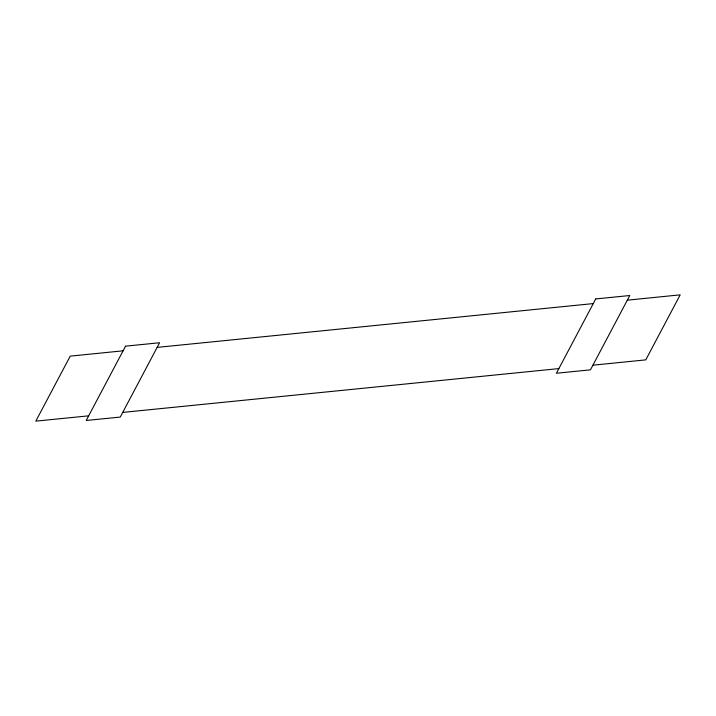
<?xml version="1.0" encoding="UTF-8"?>
<svg xmlns="http://www.w3.org/2000/svg" width="716" height="716" viewBox="0 0 716 716"><rect width="100%" height="100%" fill="white"/><g stroke="black" fill="none" stroke-linecap="round" stroke-linejoin="round"><path stroke-width="1.07" d="M123.089 350.813L70.231 356.129L35.8 421.151L88.668 415.835M157.153 347.394L593.278 303.584M627.332 300.165L680.2 294.849L645.769 359.871L592.911 365.187M122.722 412.416L558.847 368.606M125.551 346.168L86.206 420.48L120.261 417.061L159.605 342.749L125.551 346.168M595.739 298.939L556.395 373.251L590.449 369.832L629.794 295.52L595.739 298.939"/></g></svg>
